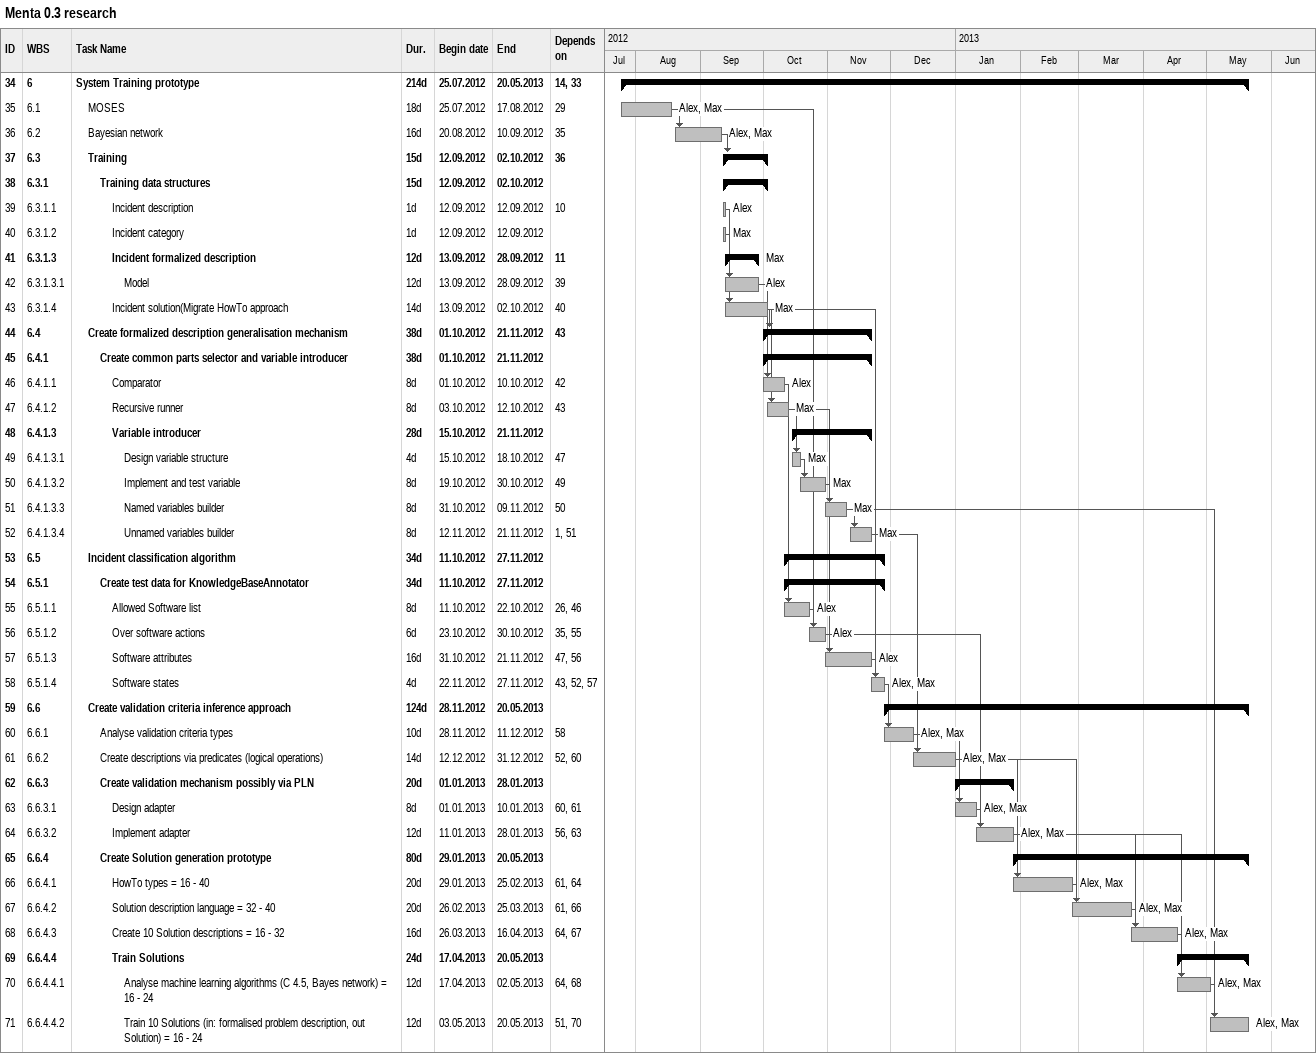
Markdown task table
Menta 0.3 research

| ID | WBS | Task | Duration | Start | Finish | Predecessors | Resources |
|---|---|---|---|---|---|---|---|
| 34 | 6 | **System Training prototype** | 214d | 2012-07-25 | 2013-05-20 | 14, 33 |  |
| 35 | 6.1 | MOSES | 18d | 2012-07-25 | 2012-08-17 | 29 | Alex, Max |
| 36 | 6.2 | Bayesian network | 16d | 2012-08-20 | 2012-09-10 | 35 | Alex, Max |
| 37 | 6.3 | **Training** | 15d | 2012-09-12 | 2012-10-02 | 36 |  |
| 38 | 6.3.1 | **Training data structures** | 15d | 2012-09-12 | 2012-10-02 |  |  |
| 39 | 6.3.1.1 | Incident description | 1d | 2012-09-12 | 2012-09-12 | 10 | Alex |
| 40 | 6.3.1.2 | Incident category | 1d | 2012-09-12 | 2012-09-12 |  | Max |
| 41 | 6.3.1.3 | **Incident formalized description** | 12d | 2012-09-13 | 2012-09-28 | 11 | Max |
| 42 | 6.3.1.3.1 | Model | 12d | 2012-09-13 | 2012-09-28 | 39 | Alex |
| 43 | 6.3.1.4 | Incident solution(Migrate HowTo approach | 14d | 2012-09-13 | 2012-10-02 | 40 | Max |
| 44 | 6.4 | **Create formalized description generalisation mechanism** | 38d | 2012-10-01 | 2012-11-21 | 43 |  |
| 45 | 6.4.1 | **Create common parts selector and variable introducer** | 38d | 2012-10-01 | 2012-11-21 |  |  |
| 46 | 6.4.1.1 | Comparator | 8d | 2012-10-01 | 2012-10-10 | 42 | Alex |
| 47 | 6.4.1.2 | Recursive runner | 8d | 2012-10-03 | 2012-10-12 | 43 | Max |
| 48 | 6.4.1.3 | **Variable introducer** | 28d | 2012-10-15 | 2012-11-21 |  |  |
| 49 | 6.4.1.3.1 | Design variable structure | 4d | 2012-10-15 | 2012-10-18 | 47 | Max |
| 50 | 6.4.1.3.2 | Implement and test variable | 8d | 2012-10-19 | 2012-10-30 | 49 | Max |
| 51 | 6.4.1.3.3 | Named variables builder | 8d | 2012-10-31 | 2012-11-09 | 50 | Max |
| 52 | 6.4.1.3.4 | Unnamed variables builder | 8d | 2012-11-12 | 2012-11-21 | 1, 51 | Max |
| 53 | 6.5 | **Incident classification algorithm** | 34d | 2012-10-11 | 2012-11-27 |  |  |
| 54 | 6.5.1 | **Create test data for KnowledgeBaseAnnotator** | 34d | 2012-10-11 | 2012-11-27 |  |  |
| 55 | 6.5.1.1 | Allowed Software list | 8d | 2012-10-11 | 2012-10-22 | 26, 46 | Alex |
| 56 | 6.5.1.2 | Over software actions | 6d | 2012-10-23 | 2012-10-30 | 35, 55 | Alex |
| 57 | 6.5.1.3 | Software attributes | 16d | 2012-10-31 | 2012-11-21 | 47, 56 | Alex |
| 58 | 6.5.1.4 | Software states | 4d | 2012-11-22 | 2012-11-27 | 43, 52, 57 | Alex, Max |
| 59 | 6.6 | **Create validation criteria inference approach** | 124d | 2012-11-28 | 2013-05-20 |  |  |
| 60 | 6.6.1 | Analyse validation criteria types | 10d | 2012-11-28 | 2012-12-11 | 58 | Alex, Max |
| 61 | 6.6.2 | Create descriptions via predicates (logical operations) | 14d | 2012-12-12 | 2012-12-31 | 52, 60 | Alex, Max |
| 62 | 6.6.3 | **Create validation mechanism possibly via PLN** | 20d | 2013-01-01 | 2013-01-28 |  |  |
| 63 | 6.6.3.1 | Design adapter | 8d | 2013-01-01 | 2013-01-10 | 60, 61 | Alex, Max |
| 64 | 6.6.3.2 | Implement adapter | 12d | 2013-01-11 | 2013-01-28 | 56, 63 | Alex, Max |
| 65 | 6.6.4 | **Create Solution generation prototype** | 80d | 2013-01-29 | 2013-05-20 |  |  |
| 66 | 6.6.4.1 | HowTo types = 16 - 40 | 20d | 2013-01-29 | 2013-02-25 | 61, 64 | Alex, Max |
| 67 | 6.6.4.2 | Solution description language = 32 - 40 | 20d | 2013-02-26 | 2013-03-25 | 61, 66 | Alex, Max |
| 68 | 6.6.4.3 | Create 10 Solution descriptions = 16 - 32 | 16d | 2013-03-26 | 2013-04-16 | 64, 67 | Alex, Max |
| 69 | 6.6.4.4 | **Train Solutions** | 24d | 2013-04-17 | 2013-05-20 |  |  |
| 70 | 6.6.4.4.1 | Analyse machine learning algorithms (C 4.5, Bayes network) = 16 - 24 | 12d | 2013-04-17 | 2013-05-02 | 64, 68 | Alex, Max |
| 71 | 6.6.4.4.2 | Train 10 Solutions (in: formalised problem description, out Solution) = 16 - 24 | 12d | 2013-05-03 | 2013-05-20 | 51, 70 | Alex, Max |
